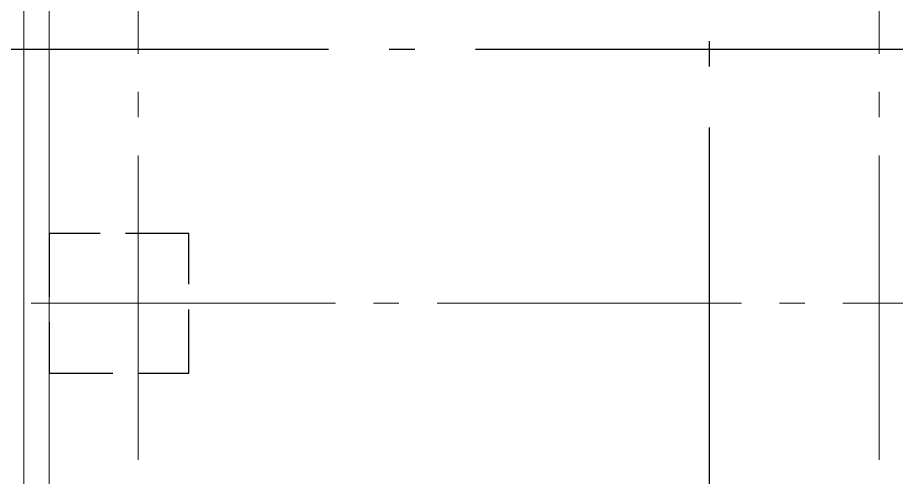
# Model space of a CAD drawing. Header units: metres. Extents: x 497148 to 498044, y 2998751 to 2999627.
# Drawn here: x 497595.209 to 497598.673, y 2999597.013 to 2999598.825 of the extents above; entities that cross this region are included whole.
import ezdxf

# ---------------------------------------------------------------- set-up
doc = ezdxf.new("R2010")
doc.units = ezdxf.units.M
for name, pattern in [('ACAD_ISO04W100', [30.5, 24, -3, 0.5, -3]), ('CENTER', [2, 1.25, -0.25, 0.25, -0.25]), ('DASH', [0.35, 0.25, -0.1])]:
    doc.linetypes.add(name, pattern=pattern)
doc.layers.add('COLUMN', color=9, linetype='Continuous')
doc.layers.add('DOTE', color=1, linetype='CENTER')
doc.layers.add('纸机', color=7, linetype='Continuous', lineweight=0)

# ---------------------------------------------------------------- blocks, each defined once
blk = doc.blocks.new('A$Ce080179e')
at = {"layer": 'COLUMN', "color": 5, "linetype": 'DASH'}
blk.add_lwpolyline([(72.3859, 18.375), (71.8359, 18.375), (71.8359, 17.825), (72.3859, 17.825)], close=True, dxfattribs=at)
at = {"layer": 'DOTE', "color": 251, "linetype": 'ACAD_ISO04W100', "ltscale": 0.08}
for p, q in [((74.4359, 43.7928), (74.4359, 4.962)), ((110.4359, 19.1), (47.828, 19.1))]:
    blk.add_line(p, q, dxfattribs=at)
at = {"layer": '纸机', "linetype": 'ACAD_ISO04W100', "ltscale": 0.05}
for p, q in [((72.1859, 17.4825), (72.1859, 30.1978)), ((75.1059, 17.4825), (75.1059, 30.1978)), ((71.7639, 18.1), (86.238, 18.1))]:
    blk.add_line(p, q, dxfattribs=at)
at = {"layer": '纸机', "color": 2, "ltscale": 0.05}
blk.add_lwpolyline([(86.2859, 30.8), (71.7359, 30.8), (71.7359, 16.25), (86.2859, 16.25), (86.2859, 20.8)], dxfattribs=at)
blk.add_lwpolyline([(71.8359, 16.35), (86.1859, 16.35), (86.1859, 30.7), (71.8359, 30.7)], close=True, dxfattribs=at)

msp = doc.modelspace()

# ---------------------------------------------------------------- block references
msp.add_blockref('A$Ce080179e', (497523.4984, 2999579.5994))

doc.saveas('drawing.dxf')
